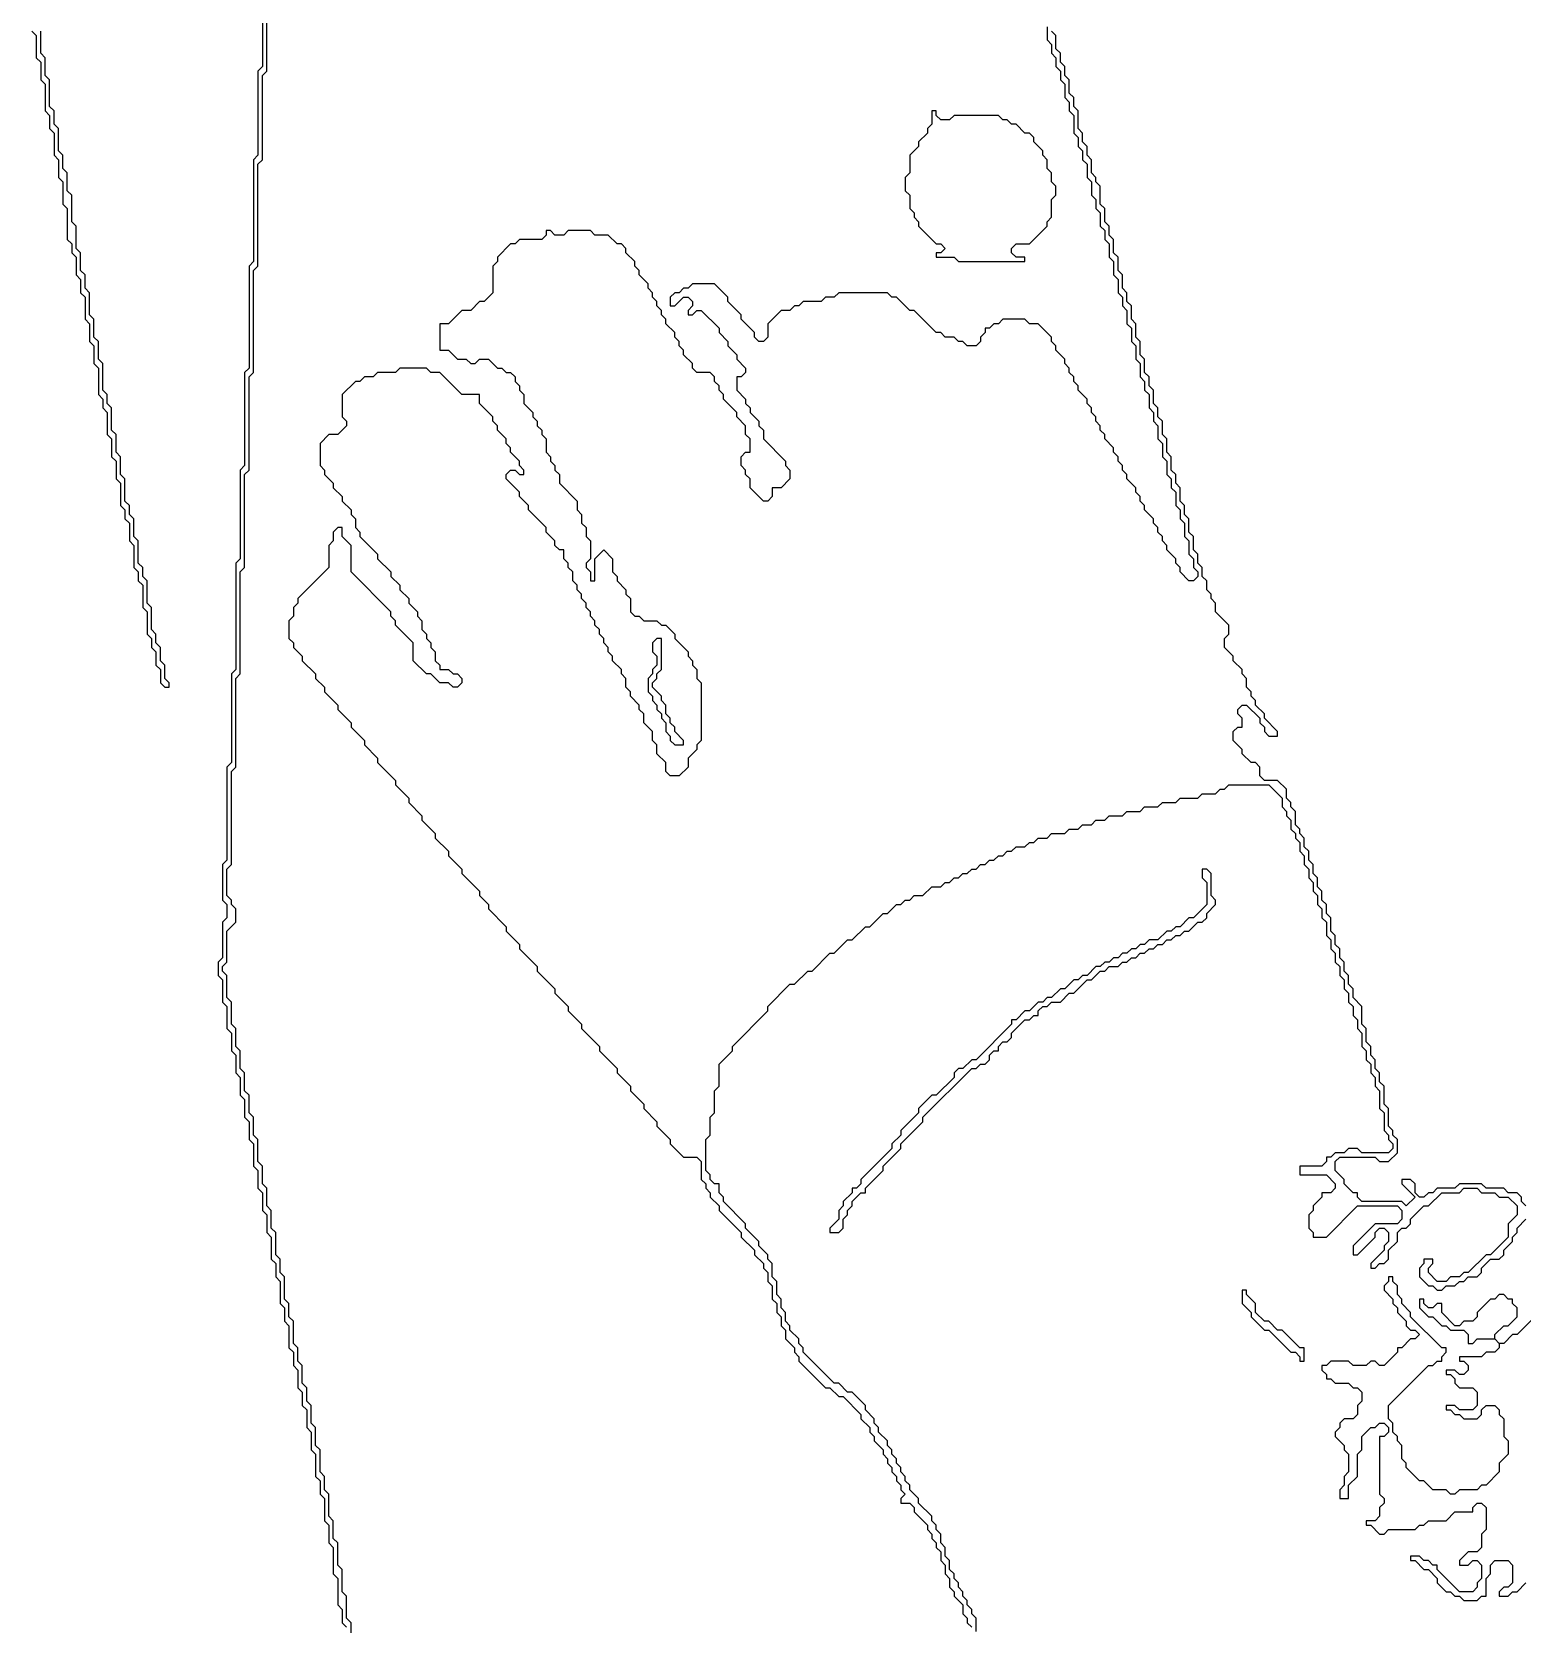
# Model space of a CAD drawing. Header units: metres. Extents: x 0 to 100, y 0 to 141.
# Drawn here: x 56.68 to 65.08, y 33.74 to 42.72 of the extents above; entities that cross this region are included whole.
import ezdxf

# ---------------------------------------------------------------- set-up
doc = ezdxf.new("R2010")
doc.units = ezdxf.units.M

msp = doc.modelspace()

# ---------------------------------------------------------------- linework, layer by layer
for points in [[(57.975, 43.075), (57.975, 42.525), (57.95, 42.5), (57.95, 42.025), (57.925, 42), (57.925, 41.425), (57.9, 41.4), (57.9, 40.825), (57.875, 40.8), (57.875, 40.275), (57.85, 40.25), (57.85, 39.75), (57.825, 39.725), (57.825, 39.125), (57.8, 39.1), (57.8, 38.6), (57.775, 38.575), (57.775, 38.05), (57.75, 38.025), (57.75, 37.825), (57.775, 37.8), (57.775, 37.725), (57.75, 37.7), (57.75, 37.5), (57.725, 37.475), (57.725, 37.4), (57.75, 37.375), (57.75, 37.25), (57.775, 37.225), (57.775, 37.1), (57.8, 37.075), (57.8, 36.975), (57.825, 36.95), (57.825, 36.85), (57.85, 36.825), (57.85, 36.725), (57.875, 36.7), (57.875, 36.6), (57.9, 36.575), (57.9, 36.475), (57.925, 36.45), (57.925, 36.325), (57.95, 36.3), (57.95, 36.2), (57.975, 36.175), (57.975, 36.075), (58, 36.05), (58, 35.95), (58.025, 35.925), (58.025, 35.8), (58.05, 35.775), (58.05, 35.7), (58.075, 35.675), (58.075, 35.55), (58.1, 35.525), (58.1, 35.45), (58.125, 35.425), (58.125, 35.3), (58.15, 35.275), (58.15, 35.2), (58.175, 35.175), (58.175, 35.075), (58.2, 35.05), (58.2, 34.975), (58.225, 34.95), (58.225, 34.85), (58.25, 34.825), (58.25, 34.725), (58.275, 34.7), (58.275, 34.575), (58.3, 34.55), (58.3, 34.475), (58.325, 34.45), (58.325, 34.325), (58.35, 34.3), (58.35, 34.2), (58.375, 34.175), (58.375, 34.025), (58.4, 34), (58.4, 33.85), (58.425, 33.825), (58.425, 33.75), (58.45, 33.725)], [(58.475, 33.65), (58.475, 33.75), (58.45, 33.775), (58.45, 33.9), (58.425, 33.925), (58.425, 34.05), (58.4, 34.075), (58.4, 34.2), (58.375, 34.225), (58.375, 34.325), (58.35, 34.35), (58.35, 34.475), (58.325, 34.5), (58.325, 34.575), (58.3, 34.6), (58.3, 34.725), (58.275, 34.75), (58.275, 34.85), (58.25, 34.875), (58.25, 34.975), (58.225, 35), (58.225, 35.075), (58.2, 35.1), (58.2, 35.2), (58.175, 35.225), (58.175, 35.3), (58.15, 35.325), (58.15, 35.45), (58.125, 35.475), (58.125, 35.55), (58.1, 35.575), (58.1, 35.7), (58.075, 35.725), (58.075, 35.8), (58.05, 35.825), (58.05, 35.95), (58.025, 35.975), (58.025, 36.075), (58, 36.1), (58, 36.2), (57.975, 36.225), (57.975, 36.325), (57.95, 36.35), (57.95, 36.475), (57.925, 36.5), (57.925, 36.6), (57.9, 36.625), (57.9, 36.725), (57.875, 36.75), (57.875, 36.85), (57.85, 36.875), (57.85, 36.975), (57.825, 37), (57.825, 37.1), (57.8, 37.125), (57.8, 37.25), (57.775, 37.275), (57.775, 37.4), (57.75, 37.425), (57.75, 37.45), (57.775, 37.475), (57.775, 37.65), (57.825, 37.7), (57.825, 37.775), (57.8, 37.8), (57.8, 37.825), (57.775, 37.85), (57.775, 38), (57.8, 38.025), (57.8, 38.55), (57.825, 38.575), (57.825, 39.075), (57.85, 39.1), (57.85, 39.675), (57.875, 39.7), (57.875, 40.225), (57.9, 40.25), (57.9, 40.775), (57.925, 40.8), (57.925, 41.375), (57.95, 41.4), (57.95, 41.975), (57.975, 42), (57.975, 42.475), (58, 42.5), (58, 43.05)], [(62.4, 42.75), (62.4, 42.675), (62.425, 42.65), (62.425, 42.6), (62.45, 42.575), (62.45, 42.525), (62.475, 42.5), (62.475, 42.45), (62.5, 42.425), (62.5, 42.35), (62.525, 42.325), (62.525, 42.275), (62.55, 42.25), (62.55, 42.15), (62.575, 42.125), (62.575, 42.075), (62.6, 42.05), (62.6, 42), (62.625, 41.975), (62.625, 41.9), (62.65, 41.875), (62.65, 41.8), (62.675, 41.775), (62.675, 41.725), (62.7, 41.7), (62.7, 41.625), (62.725, 41.6), (62.725, 41.55), (62.75, 41.525), (62.75, 41.45), (62.775, 41.425), (62.775, 41.35), (62.8, 41.325), (62.8, 41.25), (62.825, 41.225), (62.825, 41.175), (62.85, 41.15), (62.85, 41.075), (62.875, 41.05), (62.875, 40.975), (62.9, 40.95), (62.9, 40.875), (62.925, 40.85), (62.925, 40.775), (62.95, 40.75), (62.95, 40.7), (62.975, 40.675), (62.975, 40.6), (63, 40.575), (63, 40.525), (63.025, 40.5), (63.025, 40.425), (63.05, 40.4), (63.05, 40.325), (63.075, 40.3), (63.075, 40.225), (63.1, 40.2), (63.1, 40.15), (63.125, 40.125), (63.125, 40.05), (63.15, 40.025), (63.15, 39.975), (63.175, 39.95), (63.175, 39.875), (63.2, 39.85), (63.2, 39.775), (63.225, 39.75), (63.225, 39.7), (63.25, 39.675), (63.25, 39.65), (63.225, 39.625), (63.2, 39.625), (63.15, 39.675), (63.15, 39.7), (63.125, 39.725), (63.125, 39.75), (63.075, 39.8), (63.075, 39.825), (63.05, 39.85), (63.05, 39.875), (63.025, 39.9), (63.025, 39.925), (63, 39.95), (63, 39.975), (62.95, 40.025), (62.95, 40.05), (62.925, 40.075), (62.925, 40.1), (62.9, 40.125), (62.9, 40.15), (62.85, 40.2), (62.85, 40.225), (62.825, 40.25), (62.825, 40.275), (62.8, 40.3), (62.8, 40.325), (62.775, 40.35), (62.775, 40.375), (62.725, 40.425), (62.725, 40.45), (62.7, 40.475), (62.7, 40.5), (62.675, 40.525), (62.675, 40.55), (62.65, 40.575), (62.65, 40.6), (62.625, 40.625), (62.625, 40.65), (62.575, 40.7), (62.575, 40.725), (62.55, 40.75), (62.55, 40.775), (62.525, 40.8), (62.525, 40.825), (62.5, 40.85), (62.5, 40.875), (62.45, 40.925), (62.45, 40.95), (62.425, 40.975), (62.425, 41), (62.35, 41.075), (62.3, 41.075), (62.275, 41.1), (62.15, 41.1), (62.125, 41.075), (62.1, 41.075), (62.075, 41.05), (62.05, 41.05), (62.05, 41.025), (62.025, 41), (62.025, 40.975), (62, 40.95), (61.95, 40.95), (61.925, 40.975), (61.9, 40.975), (61.875, 41), (61.825, 41), (61.8, 41.025), (61.775, 41.025), (61.65, 41.15), (61.625, 41.15), (61.55, 41.225), (61.525, 41.225), (61.5, 41.25), (61.225, 41.25), (61.2, 41.225), (61.15, 41.225), (61.125, 41.2), (61.025, 41.2), (61, 41.175), (60.975, 41.175), (60.95, 41.15), (60.9, 41.15), (60.825, 41.075), (60.825, 41), (60.8, 40.975), (60.775, 40.975), (60.75, 41), (60.75, 41.025), (60.675, 41.1), (60.675, 41.125), (60.6, 41.2), (60.6, 41.225), (60.525, 41.3), (60.4, 41.3), (60.375, 41.275), (60.35, 41.275), (60.325, 41.25), (60.3, 41.25), (60.275, 41.225), (60.275, 41.175), (60.3, 41.175), (60.35, 41.225), (60.375, 41.225), (60.4, 41.2), (60.4, 41.175), (60.375, 41.15), (60.375, 41.125), (60.4, 41.125), (60.425, 41.15), (60.45, 41.15), (60.55, 41.05), (60.55, 41.025), (60.6, 40.975), (60.6, 40.95), (60.65, 40.9), (60.65, 40.875), (60.7, 40.825), (60.7, 40.8), (60.675, 40.775), (60.65, 40.775), (60.65, 40.7), (60.7, 40.65), (60.7, 40.625), (60.725, 40.6), (60.725, 40.575), (60.775, 40.525), (60.775, 40.5), (60.8, 40.475), (60.8, 40.425), (60.925, 40.3), (60.925, 40.275), (60.95, 40.25), (60.95, 40.2), (60.9, 40.15), (60.85, 40.15), (60.85, 40.1), (60.825, 40.075), (60.8, 40.075), (60.725, 40.15), (60.725, 40.2), (60.7, 40.225), (60.7, 40.25), (60.675, 40.275), (60.675, 40.325), (60.7, 40.35), (60.725, 40.35), (60.725, 40.425), (60.7, 40.45), (60.7, 40.5), (60.65, 40.55), (60.65, 40.575), (60.575, 40.65), (60.575, 40.675), (60.55, 40.7), (60.55, 40.725), (60.525, 40.75), (60.525, 40.775), (60.5, 40.8), (60.425, 40.8), (60.4, 40.825), (60.4, 40.85), (60.35, 40.9), (60.35, 40.925), (60.325, 40.95), (60.325, 40.975), (60.3, 41), (60.3, 41.025), (60.25, 41.075), (60.25, 41.1), (60.225, 41.125), (60.225, 41.15), (60.2, 41.175), (60.2, 41.2), (60.175, 41.225), (60.175, 41.25), (60.15, 41.275), (60.15, 41.3), (60.1, 41.35), (60.1, 41.375), (60.075, 41.4), (60.075, 41.425), (60.025, 41.475), (60.025, 41.5), (60, 41.525), (59.975, 41.525), (59.925, 41.575), (59.85, 41.575), (59.825, 41.6), (59.7, 41.6), (59.675, 41.575), (59.625, 41.575), (59.6, 41.6), (59.575, 41.6), (59.575, 41.575), (59.55, 41.55), (59.425, 41.55), (59.4, 41.525), (59.375, 41.525), (59.3, 41.45), (59.3, 41.425), (59.275, 41.4), (59.275, 41.25), (59.225, 41.2), (59.2, 41.2), (59.15, 41.15), (59.1, 41.15), (59.025, 41.075), (58.975, 41.075), (58.975, 40.925), (59.025, 40.925), (59.075, 40.875), (59.125, 40.875), (59.15, 40.85), (59.175, 40.85), (59.2, 40.875), (59.25, 40.875), (59.3, 40.825), (59.325, 40.825), (59.35, 40.8), (59.375, 40.8), (59.4, 40.775), (59.4, 40.75), (59.425, 40.725), (59.425, 40.7), (59.45, 40.675), (59.45, 40.625), (59.5, 40.575), (59.5, 40.55), (59.525, 40.525), (59.525, 40.5), (59.55, 40.475), (59.55, 40.45), (59.575, 40.425), (59.575, 40.35), (59.6, 40.325), (59.6, 40.3), (59.625, 40.275), (59.625, 40.25), (59.65, 40.225), (59.65, 40.175), (59.75, 40.075), (59.75, 40.025), (59.775, 40), (59.775, 39.95), (59.8, 39.925), (59.8, 39.875), (59.825, 39.85), (59.825, 39.75), (59.8, 39.725), (59.8, 39.7), (59.825, 39.675), (59.825, 39.625), (59.85, 39.625), (59.85, 39.75), (59.9, 39.8), (59.95, 39.75), (59.95, 39.675), (59.975, 39.65), (59.975, 39.625), (60.025, 39.575), (60.025, 39.55), (60.05, 39.525), (60.05, 39.45), (60.075, 39.425), (60.1, 39.425), (60.125, 39.4), (60.2, 39.4), (60.225, 39.375), (60.25, 39.375), (60.3, 39.325), (60.3, 39.3), (60.375, 39.225), (60.375, 39.2), (60.4, 39.175), (60.4, 39.15), (60.425, 39.125), (60.425, 39.075), (60.45, 39.05), (60.45, 38.725), (60.425, 38.7), (60.425, 38.675), (60.375, 38.625), (60.375, 38.575), (60.325, 38.525), (60.275, 38.525), (60.25, 38.55), (60.25, 38.6), (60.2, 38.65), (60.2, 38.7), (60.175, 38.725), (60.175, 38.775), (60.125, 38.825), (60.125, 38.875), (60.1, 38.9), (60.1, 38.925), (60.05, 38.975), (60.05, 39), (60.025, 39.025), (60.025, 39.075), (60, 39.1), (60, 39.125), (59.95, 39.175), (59.95, 39.2), (59.925, 39.225), (59.925, 39.25), (59.9, 39.275), (59.9, 39.3), (59.875, 39.325), (59.875, 39.35), (59.85, 39.375), (59.85, 39.4), (59.825, 39.425), (59.825, 39.45), (59.8, 39.475), (59.8, 39.5), (59.775, 39.525), (59.775, 39.55), (59.75, 39.575), (59.75, 39.6), (59.725, 39.625), (59.725, 39.675), (59.7, 39.7), (59.7, 39.725), (59.675, 39.75), (59.675, 39.8), (59.65, 39.8), (59.625, 39.825), (59.625, 39.85), (59.575, 39.9), (59.575, 39.925), (59.475, 40.025), (59.475, 40.05), (59.425, 40.1), (59.425, 40.125), (59.35, 40.2), (59.35, 40.225), (59.375, 40.25), (59.4, 40.25), (59.425, 40.225), (59.45, 40.225), (59.45, 40.25), (59.425, 40.275), (59.425, 40.3), (59.375, 40.35), (59.375, 40.375), (59.35, 40.4), (59.35, 40.425), (59.3, 40.475), (59.3, 40.5), (59.275, 40.525), (59.275, 40.55), (59.2, 40.625), (59.2, 40.675), (59.1, 40.675), (58.975, 40.8), (58.925, 40.8), (58.9, 40.825), (58.75, 40.825), (58.725, 40.8), (58.625, 40.8), (58.6, 40.775), (58.55, 40.775), (58.525, 40.75), (58.5, 40.75), (58.425, 40.675), (58.425, 40.55), (58.45, 40.525), (58.45, 40.5), (58.4, 40.45), (58.35, 40.45), (58.3, 40.4), (58.3, 40.275), (58.325, 40.25), (58.325, 40.225), (58.375, 40.175), (58.375, 40.15), (58.425, 40.1), (58.425, 40.075), (58.475, 40.025), (58.475, 40), (58.5, 39.975), (58.5, 39.925), (58.525, 39.9), (58.525, 39.875), (58.625, 39.775), (58.625, 39.75), (58.7, 39.675), (58.7, 39.65), (58.75, 39.6), (58.75, 39.575), (58.8, 39.525), (58.8, 39.5), (58.85, 39.45), (58.85, 39.425), (58.875, 39.4), (58.875, 39.35), (58.9, 39.325), (58.9, 39.3), (58.925, 39.275), (58.925, 39.25), (58.95, 39.225), (58.95, 39.175), (58.975, 39.15), (58.975, 39.125), (59.025, 39.125), (59.05, 39.1), (59.075, 39.1), (59.1, 39.075), (59.1, 39.05), (59.075, 39.025), (59.05, 39.025), (59.025, 39.05), (58.975, 39.05), (58.925, 39.1), (58.9, 39.1), (58.825, 39.175), (58.825, 39.275), (58.725, 39.375), (58.725, 39.4), (58.7, 39.425), (58.7, 39.45), (58.475, 39.675), (58.475, 39.825), (58.425, 39.875), (58.425, 39.925), (58.4, 39.925), (58.375, 39.9), (58.375, 39.85), (58.35, 39.825), (58.35, 39.7), (58.175, 39.525), (58.175, 39.5), (58.15, 39.475), (58.15, 39.425), (58.125, 39.4), (58.125, 39.3), (58.15, 39.275), (58.15, 39.25), (58.2, 39.2), (58.2, 39.175), (58.275, 39.1), (58.275, 39.075), (58.325, 39.025), (58.325, 39), (58.4, 38.925), (58.4, 38.9), (58.475, 38.825), (58.475, 38.8), (58.55, 38.725), (58.55, 38.7), (58.625, 38.625), (58.625, 38.6), (58.725, 38.5), (58.725, 38.475), (58.8, 38.4), (58.8, 38.375), (58.875, 38.3), (58.875, 38.275), (58.95, 38.2), (58.95, 38.175), (59.025, 38.1), (59.025, 38.075), (59.1, 38), (59.1, 37.975), (59.2, 37.875), (59.2, 37.85), (59.25, 37.8), (59.25, 37.775), (59.35, 37.675), (59.35, 37.65), (59.425, 37.575), (59.425, 37.55), (59.525, 37.45), (59.525, 37.425), (59.625, 37.325), (59.625, 37.3), (59.7, 37.225), (59.7, 37.2), (59.775, 37.125), (59.775, 37.1), (59.875, 37), (59.875, 36.975), (59.975, 36.875), (59.975, 36.85), (60.05, 36.775), (60.05, 36.75), (60.125, 36.675), (60.125, 36.65), (60.2, 36.575), (60.2, 36.55), (60.275, 36.475), (60.275, 36.45), (60.35, 36.375), (60.425, 36.375), (60.45, 36.35), (60.45, 36.25), (60.475, 36.225), (60.475, 36.2), (60.5, 36.175), (60.5, 36.15), (60.55, 36.1), (60.55, 36.075), (60.675, 35.95), (60.675, 35.925), (60.75, 35.85), (60.75, 35.825), (60.8, 35.775), (60.8, 35.75), (60.825, 35.725), (60.825, 35.675), (60.85, 35.65), (60.85, 35.575), (60.875, 35.55), (60.875, 35.5), (60.9, 35.475), (60.9, 35.425), (60.925, 35.4), (60.925, 35.35), (60.975, 35.3), (60.975, 35.275), (61, 35.25), (61, 35.225), (61.15, 35.075), (61.175, 35.075), (61.225, 35.025), (61.25, 35.025), (61.35, 34.925), (61.35, 34.9), (61.4, 34.85), (61.4, 34.825), (61.425, 34.8), (61.425, 34.775), (61.475, 34.725), (61.475, 34.7), (61.5, 34.675), (61.5, 34.65), (61.525, 34.625), (61.525, 34.6), (61.55, 34.575), (61.55, 34.55), (61.575, 34.525), (61.575, 34.5), (61.6, 34.475), (61.575, 34.45), (61.575, 34.425), (61.625, 34.425), (61.65, 34.4), (61.65, 34.375), (61.725, 34.3), (61.725, 34.275), (61.75, 34.25), (61.75, 34.225), (61.775, 34.2), (61.775, 34.175), (61.8, 34.15), (61.8, 34.1), (61.825, 34.075), (61.825, 34.025), (61.85, 34), (61.85, 33.95), (61.875, 33.925), (61.875, 33.9), (61.925, 33.85), (61.925, 33.8), (61.95, 33.775), (61.95, 33.75), (61.975, 33.725)], [(56.675, 42.725), (56.7, 42.7), (56.7, 42.575), (56.725, 42.55), (56.725, 42.45), (56.75, 42.425), (56.75, 42.275), (56.775, 42.25), (56.775, 42.175), (56.8, 42.15), (56.8, 42.025), (56.825, 42), (56.825, 41.9), (56.85, 41.875), (56.85, 41.75), (56.875, 41.725), (56.875, 41.55), (56.9, 41.525), (56.9, 41.475), (56.925, 41.45), (56.925, 41.35), (56.95, 41.325), (56.95, 41.25), (56.975, 41.225), (56.975, 41.1), (57, 41.075), (57, 40.975), (57.025, 40.95), (57.025, 40.85), (57.05, 40.825), (57.05, 40.675), (57.075, 40.65), (57.075, 40.6), (57.1, 40.575), (57.1, 40.45), (57.125, 40.425), (57.125, 40.325), (57.15, 40.3), (57.15, 40.2), (57.175, 40.175), (57.175, 40.05), (57.2, 40.025), (57.2, 39.975), (57.225, 39.95), (57.225, 39.85), (57.25, 39.825), (57.25, 39.7), (57.275, 39.675), (57.275, 39.625), (57.3, 39.6), (57.3, 39.475), (57.325, 39.45), (57.325, 39.325), (57.35, 39.3), (57.35, 39.25), (57.375, 39.225), (57.375, 39.15), (57.4, 39.125), (57.4, 39.05), (57.425, 39.025), (57.45, 39.025), (57.45, 39.05), (57.425, 39.075), (57.425, 39.15), (57.4, 39.175), (57.4, 39.25), (57.375, 39.275), (57.375, 39.325), (57.35, 39.35), (57.35, 39.475), (57.325, 39.5), (57.325, 39.625), (57.3, 39.65), (57.3, 39.7), (57.275, 39.725), (57.275, 39.85), (57.25, 39.875), (57.25, 39.975), (57.225, 40), (57.225, 40.05), (57.2, 40.075), (57.2, 40.2), (57.175, 40.225), (57.175, 40.325), (57.15, 40.35), (57.15, 40.45), (57.125, 40.475), (57.125, 40.6), (57.1, 40.625), (57.1, 40.675), (57.075, 40.7), (57.075, 40.85), (57.05, 40.875), (57.05, 40.975), (57.025, 41), (57.025, 41.1), (57, 41.125), (57, 41.25), (56.975, 41.275), (56.975, 41.35), (56.95, 41.375), (56.95, 41.475), (56.925, 41.5), (56.925, 41.625), (56.9, 41.65), (56.9, 41.8), (56.875, 41.825), (56.875, 41.925), (56.85, 41.95), (56.85, 42.025), (56.825, 42.05), (56.825, 42.175), (56.8, 42.2), (56.8, 42.275), (56.775, 42.3), (56.775, 42.45), (56.75, 42.475), (56.75, 42.575), (56.725, 42.6), (56.725, 42.725)], [(65.1, 36.1), (65.075, 36.125), (65.075, 36.15), (65.05, 36.175), (65, 36.175), (64.975, 36.2), (64.875, 36.2), (64.85, 36.225), (64.725, 36.225), (64.7, 36.2), (64.6, 36.2), (64.575, 36.175), (64.55, 36.175), (64.525, 36.15), (64.5, 36.15), (64.475, 36.175), (64.475, 36.225), (64.45, 36.25), (64.4, 36.25), (64.4, 36.225), (64.475, 36.15), (64.425, 36.1), (64.4, 36.125), (64.175, 36.125), (64.15, 36.15), (64.15, 36.175), (64.125, 36.175), (64.075, 36.225), (64.075, 36.25), (64.025, 36.3), (64.025, 36.35), (64.05, 36.375), (64.25, 36.375), (64.275, 36.35), (64.325, 36.35), (64.375, 36.4), (64.375, 36.475), (64.35, 36.5), (64.35, 36.525), (64.325, 36.55), (64.325, 36.65), (64.3, 36.675), (64.3, 36.775), (64.275, 36.8), (64.275, 36.85), (64.25, 36.875), (64.25, 36.925), (64.225, 36.95), (64.225, 37), (64.2, 37.025), (64.2, 37.1), (64.175, 37.125), (64.175, 37.225), (64.125, 37.275), (64.125, 37.325), (64.1, 37.35), (64.1, 37.4), (64.075, 37.425), (64.075, 37.475), (64.05, 37.5), (64.05, 37.55), (64.025, 37.575), (64.025, 37.625), (64, 37.65), (64, 37.725), (63.975, 37.75), (63.975, 37.8), (63.95, 37.825), (63.95, 37.875), (63.925, 37.9), (63.925, 37.95), (63.9, 37.975), (63.9, 38.025), (63.875, 38.05), (63.875, 38.1), (63.85, 38.125), (63.85, 38.175), (63.825, 38.2), (63.825, 38.225), (63.8, 38.25), (63.8, 38.325), (63.775, 38.35), (63.775, 38.375), (63.75, 38.4), (63.75, 38.45), (63.7, 38.5), (63.625, 38.5), (63.6, 38.525), (63.6, 38.575), (63.575, 38.6), (63.55, 38.6), (63.5, 38.65), (63.5, 38.675), (63.45, 38.725), (63.45, 38.775), (63.475, 38.8), (63.5, 38.8), (63.5, 38.85), (63.475, 38.875), (63.475, 38.9), (63.5, 38.925), (63.525, 38.925), (63.6, 38.85), (63.6, 38.825), (63.625, 38.8), (63.625, 38.775), (63.65, 38.75), (63.7, 38.75), (63.7, 38.775), (63.625, 38.85), (63.625, 38.875), (63.575, 38.925), (63.575, 38.95), (63.55, 38.975), (63.55, 39), (63.525, 39.025), (63.525, 39.075), (63.5, 39.1), (63.5, 39.125), (63.45, 39.175), (63.45, 39.2), (63.4, 39.25), (63.4, 39.3), (63.425, 39.325), (63.425, 39.375), (63.35, 39.45), (63.35, 39.5), (63.325, 39.525), (63.325, 39.55), (63.3, 39.575), (63.3, 39.625), (63.275, 39.65), (63.275, 39.7), (63.25, 39.725), (63.25, 39.775), (63.225, 39.8), (63.225, 39.875), (63.2, 39.9), (63.2, 39.975), (63.175, 40), (63.175, 40.05), (63.15, 40.075), (63.15, 40.15), (63.125, 40.175), (63.125, 40.225), (63.1, 40.25), (63.1, 40.325), (63.075, 40.35), (63.075, 40.425), (63.05, 40.45), (63.05, 40.525), (63.025, 40.55), (63.025, 40.6), (63, 40.625), (63, 40.7), (62.975, 40.725), (62.975, 40.775), (62.95, 40.8), (62.95, 40.875), (62.925, 40.9), (62.925, 40.975), (62.9, 41), (62.9, 41.075), (62.875, 41.1), (62.875, 41.175), (62.85, 41.2), (62.85, 41.25), (62.825, 41.275), (62.825, 41.35), (62.8, 41.375), (62.8, 41.45), (62.775, 41.475), (62.775, 41.55), (62.75, 41.575), (62.75, 41.625), (62.725, 41.65), (62.725, 41.725), (62.7, 41.75), (62.7, 41.85), (62.675, 41.875), (62.675, 41.9), (62.65, 41.925), (62.65, 42), (62.625, 42.025), (62.625, 42.075), (62.6, 42.1), (62.6, 42.15), (62.575, 42.175), (62.575, 42.275), (62.55, 42.3), (62.55, 42.35), (62.525, 42.375), (62.525, 42.45), (62.5, 42.475), (62.5, 42.525), (62.475, 42.55), (62.475, 42.6), (62.45, 42.625), (62.45, 42.7), (62.425, 42.725)], [(62, 33.7), (62, 33.775), (61.975, 33.8), (61.975, 33.825), (61.95, 33.85), (61.95, 33.875), (61.925, 33.9), (61.925, 33.925), (61.9, 33.95), (61.9, 33.975), (61.875, 34), (61.875, 34.025), (61.85, 34.05), (61.85, 34.1), (61.825, 34.125), (61.825, 34.175), (61.8, 34.2), (61.8, 34.25), (61.775, 34.275), (61.775, 34.3), (61.75, 34.325), (61.75, 34.35), (61.675, 34.425), (61.675, 34.45), (61.625, 34.5), (61.625, 34.525), (61.6, 34.55), (61.6, 34.575), (61.575, 34.6), (61.575, 34.625), (61.55, 34.65), (61.55, 34.675), (61.525, 34.7), (61.525, 34.725), (61.5, 34.75), (61.5, 34.775), (61.45, 34.825), (61.45, 34.85), (61.425, 34.875), (61.425, 34.9), (61.375, 34.95), (61.375, 34.975), (61.3, 35.05), (61.275, 35.05), (61.225, 35.1), (61.2, 35.1), (61.025, 35.275), (61.025, 35.3), (61, 35.325), (61, 35.35), (60.95, 35.4), (60.95, 35.425), (60.925, 35.45), (60.925, 35.5), (60.9, 35.525), (60.9, 35.575), (60.875, 35.6), (60.875, 35.675), (60.85, 35.7), (60.85, 35.775), (60.825, 35.8), (60.825, 35.825), (60.775, 35.875), (60.775, 35.9), (60.7, 35.975), (60.7, 36), (60.575, 36.125), (60.575, 36.15), (60.55, 36.175), (60.55, 36.225), (60.525, 36.225), (60.5, 36.25), (60.5, 36.275), (60.475, 36.3), (60.475, 36.475), (60.5, 36.5), (60.5, 36.6), (60.525, 36.625), (60.525, 36.75), (60.55, 36.775), (60.55, 36.9), (60.625, 36.975), (60.625, 37), (60.825, 37.2), (60.825, 37.225), (60.95, 37.35), (60.975, 37.35), (61.05, 37.425), (61.075, 37.425), (61.175, 37.525), (61.2, 37.525), (61.275, 37.6), (61.3, 37.6), (61.375, 37.675), (61.4, 37.675), (61.475, 37.75), (61.5, 37.75), (61.55, 37.8), (61.575, 37.8), (61.6, 37.825), (61.625, 37.825), (61.65, 37.85), (61.7, 37.85), (61.75, 37.9), (61.8, 37.9), (61.825, 37.925), (61.85, 37.925), (61.875, 37.95), (61.9, 37.95), (61.925, 37.975), (61.95, 37.975), (61.975, 38), (62, 38), (62.025, 38.025), (62.05, 38.025), (62.075, 38.05), (62.1, 38.05), (62.125, 38.075), (62.15, 38.075), (62.175, 38.1), (62.2, 38.1), (62.225, 38.125), (62.275, 38.125), (62.3, 38.15), (62.325, 38.15), (62.35, 38.175), (62.4, 38.175), (62.425, 38.2), (62.5, 38.2), (62.525, 38.225), (62.575, 38.225), (62.6, 38.25), (62.65, 38.25), (62.675, 38.275), (62.725, 38.275), (62.75, 38.3), (62.825, 38.3), (62.85, 38.325), (62.925, 38.325), (62.95, 38.35), (63.025, 38.35), (63.05, 38.375), (63.125, 38.375), (63.15, 38.4), (63.25, 38.4), (63.275, 38.425), (63.35, 38.425), (63.375, 38.45), (63.4, 38.45), (63.425, 38.475), (63.65, 38.475), (63.725, 38.4), (63.725, 38.35), (63.75, 38.325), (63.75, 38.3), (63.775, 38.275), (63.775, 38.225), (63.8, 38.2), (63.8, 38.175), (63.825, 38.15), (63.825, 38.1), (63.85, 38.075), (63.85, 38.025), (63.875, 38), (63.875, 37.95), (63.9, 37.925), (63.9, 37.875), (63.925, 37.85), (63.925, 37.8), (63.95, 37.775), (63.95, 37.725), (63.975, 37.7), (63.975, 37.625), (64, 37.6), (64, 37.55), (64.025, 37.525), (64.025, 37.475), (64.05, 37.45), (64.05, 37.4), (64.075, 37.375), (64.075, 37.325), (64.1, 37.3), (64.1, 37.25), (64.125, 37.225), (64.125, 37.175), (64.15, 37.15), (64.15, 37.1), (64.175, 37.075), (64.175, 37), (64.2, 36.975), (64.2, 36.925), (64.225, 36.9), (64.225, 36.85), (64.25, 36.825), (64.25, 36.775), (64.275, 36.75), (64.275, 36.65), (64.3, 36.625), (64.3, 36.525), (64.325, 36.5), (64.325, 36.475), (64.35, 36.45), (64.35, 36.425), (64.325, 36.4), (64.175, 36.4), (64.15, 36.425), (64.1, 36.425), (64.075, 36.4), (64.025, 36.4), (64, 36.375), (63.975, 36.375), (63.975, 36.35), (63.95, 36.325), (63.825, 36.325), (63.825, 36.275), (63.975, 36.275), (64.025, 36.225), (64.025, 36.2), (64, 36.175), (63.95, 36.175), (63.95, 36.15), (63.9, 36.1), (63.9, 36.075), (63.875, 36.05), (63.875, 35.975), (63.9, 35.95), (63.9, 35.925), (63.975, 35.925), (64.15, 36.1), (64.375, 36.1), (64.4, 36.075), (64.4, 36.025), (64.375, 36), (64.25, 36), (64.125, 35.875), (64.125, 35.825), (64.15, 35.825), (64.25, 35.925), (64.25, 35.95), (64.275, 35.975), (64.3, 35.975), (64.325, 35.95), (64.325, 35.9), (64.3, 35.875), (64.3, 35.85), (64.225, 35.775), (64.225, 35.75), (64.25, 35.75), (64.275, 35.775), (64.3, 35.775), (64.325, 35.8), (64.325, 35.85), (64.375, 35.9), (64.375, 35.95), (64.4, 35.975), (64.425, 35.975), (64.45, 36), (64.45, 36.025), (64.525, 36.1), (64.55, 36.1), (64.625, 36.175), (64.725, 36.175), (64.75, 36.2), (64.825, 36.2), (64.85, 36.175), (64.925, 36.175), (64.95, 36.15), (65, 36.15), (65.05, 36.1), (65.05, 36.05), (65, 36), (65, 35.925), (64.9, 35.825), (64.875, 35.825), (64.775, 35.725), (64.75, 35.725), (64.725, 35.7), (64.675, 35.7), (64.65, 35.675), (64.6, 35.675), (64.55, 35.725), (64.55, 35.75), (64.575, 35.775), (64.575, 35.8), (64.525, 35.8), (64.525, 35.775), (64.5, 35.75), (64.5, 35.7), (64.55, 35.65), (64.575, 35.65), (64.6, 35.625), (64.625, 35.625), (64.65, 35.65), (64.7, 35.65), (64.725, 35.675), (64.75, 35.675), (64.775, 35.7), (64.825, 35.7), (64.85, 35.725), (64.85, 35.75), (64.9, 35.8), (64.95, 35.8), (64.975, 35.825), (64.975, 35.85), (65.025, 35.9), (65.025, 35.925), (65.05, 35.95), (65.05, 35.975), (65.1, 36.025)], [(65.15, 35.475), (65.05, 35.375), (65.025, 35.375), (64.975, 35.325), (64.95, 35.325), (64.925, 35.35), (64.925, 35.375), (64.975, 35.425), (65, 35.425), (65.05, 35.475), (65.05, 35.525), (65.025, 35.55), (65.025, 35.575), (65, 35.575), (64.975, 35.6), (64.95, 35.6), (64.925, 35.575), (64.9, 35.575), (64.825, 35.5), (64.825, 35.475), (64.8, 35.45), (64.75, 35.45), (64.725, 35.425), (64.7, 35.425), (64.625, 35.5), (64.625, 35.55), (64.6, 35.55), (64.575, 35.525), (64.55, 35.525), (64.525, 35.55), (64.525, 35.575), (64.5, 35.575), (64.5, 35.525), (64.55, 35.475), (64.575, 35.475), (64.625, 35.425), (64.65, 35.425), (64.675, 35.4), (64.75, 35.4), (64.775, 35.375), (64.775, 35.325), (64.8, 35.325), (64.825, 35.35), (64.925, 35.35), (64.95, 35.325), (64.95, 35.3), (64.925, 35.275), (64.875, 35.275), (64.85, 35.25), (64.725, 35.25), (64.725, 35.225), (64.75, 35.225), (64.775, 35.2), (64.775, 35.175), (64.75, 35.15), (64.725, 35.15), (64.7, 35.175), (64.65, 35.175), (64.65, 35.15), (64.675, 35.15), (64.7, 35.125), (64.7, 35.1), (64.725, 35.075), (64.8, 35.075), (64.825, 35.05), (64.825, 34.975), (64.8, 34.95), (64.725, 34.95), (64.7, 34.975), (64.65, 34.975), (64.65, 34.95), (64.675, 34.95), (64.7, 34.925), (64.725, 34.925), (64.75, 34.9), (64.825, 34.9), (64.85, 34.925), (64.85, 34.95), (64.875, 34.975), (64.925, 34.975), (64.95, 34.95), (64.95, 34.925), (64.975, 34.9), (64.975, 34.8), (65, 34.775), (65, 34.7), (64.95, 34.65), (64.95, 34.6), (64.875, 34.525), (64.85, 34.525), (64.825, 34.5), (64.725, 34.5), (64.7, 34.475), (64.675, 34.475), (64.65, 34.5), (64.575, 34.5), (64.525, 34.55), (64.5, 34.55), (64.425, 34.625), (64.425, 34.65), (64.4, 34.675), (64.4, 34.75), (64.375, 34.775), (64.375, 34.8), (64.35, 34.825), (64.35, 34.875), (64.325, 34.9), (64.325, 34.975), (64.55, 35.2), (64.575, 35.2), (64.6, 35.225), (64.625, 35.225), (64.625, 35.25), (64.65, 35.275), (64.65, 35.3), (64.625, 35.3), (64.45, 35.475), (64.45, 35.5), (64.4, 35.55), (64.4, 35.575), (64.375, 35.6), (64.375, 35.65), (64.35, 35.675), (64.35, 35.7), (64.325, 35.7), (64.325, 35.675), (64.3, 35.65), (64.3, 35.625), (64.35, 35.575), (64.35, 35.55), (64.375, 35.525), (64.375, 35.5), (64.425, 35.45), (64.425, 35.425), (64.45, 35.4), (64.475, 35.4), (64.5, 35.375), (64.475, 35.35), (64.45, 35.35), (64.4, 35.3), (64.375, 35.3), (64.375, 35.275), (64.3, 35.2), (64.275, 35.2), (64.25, 35.225), (64.225, 35.225), (64.2, 35.2), (64.125, 35.2), (64.1, 35.225), (64, 35.225), (63.975, 35.2), (63.95, 35.2), (63.95, 35.175), (63.975, 35.15), (63.975, 35.125), (64, 35.125), (64.025, 35.1), (64.1, 35.1), (64.125, 35.075), (64.15, 35.075), (64.175, 35.05), (64.175, 35), (64.15, 34.975), (64.15, 34.925), (64.125, 34.9), (64.075, 34.9), (64.05, 34.875), (64.05, 34.85), (64.025, 34.825), (64.025, 34.8), (64.075, 34.75), (64.075, 34.725), (64.1, 34.7), (64.1, 34.6), (64.075, 34.575), (64.075, 34.525), (64.05, 34.5), (64.05, 34.45), (64.1, 34.45), (64.1, 34.525), (64.15, 34.575), (64.15, 34.7), (64.175, 34.725), (64.175, 34.8), (64.225, 34.85), (64.25, 34.85), (64.275, 34.875), (64.3, 34.875), (64.325, 34.85), (64.325, 34.825), (64.3, 34.8), (64.275, 34.8), (64.275, 34.475), (64.3, 34.45), (64.3, 34.425), (64.275, 34.4), (64.275, 34.35), (64.25, 34.325), (64.2, 34.325), (64.2, 34.3), (64.225, 34.3), (64.275, 34.25), (64.3, 34.25), (64.325, 34.275), (64.475, 34.275), (64.5, 34.3), (64.525, 34.3), (64.55, 34.325), (64.65, 34.325), (64.7, 34.375), (64.8, 34.375), (64.8, 34.4), (64.825, 34.425), (64.85, 34.425), (64.875, 34.4), (64.875, 34.275), (64.85, 34.25), (64.85, 34.175), (64.825, 34.15), (64.775, 34.15), (64.725, 34.1), (64.725, 34.075), (64.775, 34.075), (64.8, 34.1), (64.825, 34.1), (64.85, 34.075), (64.85, 34), (64.825, 33.975), (64.825, 33.95), (64.8, 33.925), (64.725, 33.925), (64.6, 34.05), (64.6, 34.075), (64.575, 34.075), (64.55, 34.1), (64.525, 34.1), (64.5, 34.125), (64.45, 34.125), (64.45, 34.1), (64.475, 34.1), (64.525, 34.05), (64.55, 34.05), (64.6, 34), (64.6, 33.975), (64.65, 33.925), (64.675, 33.925), (64.7, 33.9), (64.725, 33.9), (64.75, 33.875), (64.825, 33.875), (64.85, 33.9), (64.875, 33.9), (64.875, 34), (64.9, 34.025), (64.9, 34.075), (64.925, 34.1), (65, 34.1), (65.025, 34.075), (65.025, 33.975), (65, 33.95), (64.975, 33.95), (64.95, 33.925), (64.95, 33.9), (65, 33.9), (65.025, 33.925), (65.05, 33.925), (65.1, 33.975)]]:
    msp.add_lwpolyline(points)
for points in [[(61.75, 42.275), (61.75, 42.2), (61.725, 42.175), (61.725, 42.15), (61.675, 42.1), (61.675, 42.075), (61.625, 42.025), (61.625, 41.925), (61.6, 41.9), (61.6, 41.825), (61.625, 41.8), (61.625, 41.725), (61.65, 41.7), (61.65, 41.675), (61.675, 41.65), (61.675, 41.625), (61.775, 41.525), (61.8, 41.525), (61.825, 41.5), (61.8, 41.475), (61.775, 41.475), (61.775, 41.45), (61.875, 41.45), (61.9, 41.425), (62.275, 41.425), (62.275, 41.45), (62.225, 41.45), (62.2, 41.475), (62.2, 41.5), (62.225, 41.525), (62.3, 41.525), (62.4, 41.625), (62.4, 41.65), (62.425, 41.675), (62.425, 41.775), (62.45, 41.8), (62.45, 41.85), (62.425, 41.875), (62.425, 41.925), (62.4, 41.95), (62.4, 42), (62.375, 42.025), (62.375, 42.05), (62.325, 42.1), (62.325, 42.125), (62.3, 42.15), (62.275, 42.15), (62.225, 42.2), (62.2, 42.2), (62.175, 42.225), (62.15, 42.225), (62.125, 42.25), (61.875, 42.25), (61.85, 42.225), (61.8, 42.225), (61.775, 42.25), (61.775, 42.275)], [(60.2, 39.3), (60.175, 39.275), (60.175, 39.225), (60.2, 39.2), (60.2, 39.15), (60.175, 39.125), (60.175, 39.1), (60.15, 39.075), (60.15, 39), (60.175, 38.975), (60.175, 38.95), (60.2, 38.925), (60.2, 38.9), (60.225, 38.875), (60.225, 38.85), (60.25, 38.825), (60.25, 38.775), (60.275, 38.75), (60.275, 38.725), (60.3, 38.7), (60.35, 38.7), (60.35, 38.725), (60.3, 38.775), (60.3, 38.8), (60.275, 38.825), (60.275, 38.85), (60.25, 38.875), (60.25, 38.925), (60.225, 38.95), (60.225, 38.975), (60.175, 39.025), (60.175, 39.05), (60.2, 39.075), (60.2, 39.1), (60.225, 39.125), (60.225, 39.3)], [(63.275, 38), (63.275, 37.95), (63.3, 37.925), (63.3, 37.8), (63.225, 37.725), (63.2, 37.725), (63.15, 37.675), (63.125, 37.675), (63.1, 37.65), (63.075, 37.65), (63.025, 37.6), (62.975, 37.6), (62.95, 37.575), (62.925, 37.575), (62.9, 37.55), (62.875, 37.55), (62.85, 37.525), (62.825, 37.525), (62.8, 37.5), (62.775, 37.5), (62.75, 37.475), (62.725, 37.475), (62.7, 37.45), (62.675, 37.45), (62.625, 37.4), (62.6, 37.4), (62.575, 37.375), (62.55, 37.375), (62.5, 37.325), (62.475, 37.325), (62.425, 37.275), (62.4, 37.275), (62.375, 37.25), (62.35, 37.25), (62.3, 37.2), (62.275, 37.2), (62.225, 37.15), (62.2, 37.15), (62.2, 37.125), (62, 36.925), (61.975, 36.925), (61.925, 36.875), (61.9, 36.875), (61.875, 36.85), (61.875, 36.825), (61.775, 36.725), (61.75, 36.725), (61.675, 36.65), (61.675, 36.625), (61.575, 36.525), (61.575, 36.5), (61.525, 36.45), (61.525, 36.425), (61.35, 36.25), (61.35, 36.225), (61.325, 36.2), (61.3, 36.2), (61.3, 36.175), (61.25, 36.125), (61.25, 36.1), (61.225, 36.075), (61.225, 36.025), (61.175, 35.975), (61.175, 35.95), (61.225, 35.95), (61.25, 35.975), (61.25, 36.025), (61.275, 36.05), (61.275, 36.075), (61.3, 36.1), (61.3, 36.125), (61.35, 36.175), (61.375, 36.175), (61.375, 36.2), (61.475, 36.3), (61.475, 36.325), (61.575, 36.425), (61.575, 36.45), (61.7, 36.575), (61.7, 36.6), (61.975, 36.875), (62, 36.875), (62.025, 36.9), (62.05, 36.9), (62.075, 36.925), (62.075, 36.95), (62.1, 36.975), (62.125, 36.975), (62.125, 37), (62.15, 37.025), (62.175, 37.025), (62.2, 37.05), (62.2, 37.075), (62.275, 37.15), (62.3, 37.15), (62.325, 37.175), (62.35, 37.175), (62.35, 37.2), (62.375, 37.225), (62.4, 37.225), (62.425, 37.25), (62.475, 37.25), (62.525, 37.3), (62.55, 37.3), (62.625, 37.375), (62.65, 37.375), (62.7, 37.425), (62.725, 37.425), (62.75, 37.45), (62.8, 37.45), (62.825, 37.475), (62.85, 37.475), (62.875, 37.5), (62.9, 37.5), (62.925, 37.525), (62.95, 37.525), (62.975, 37.55), (63, 37.55), (63.025, 37.575), (63.05, 37.575), (63.075, 37.6), (63.1, 37.6), (63.125, 37.625), (63.15, 37.625), (63.175, 37.65), (63.2, 37.65), (63.25, 37.7), (63.275, 37.7), (63.3, 37.725), (63.3, 37.75), (63.35, 37.8), (63.35, 37.825), (63.325, 37.85), (63.325, 37.975), (63.3, 38)], [(63.5, 35.625), (63.5, 35.55), (63.55, 35.5), (63.55, 35.475), (63.625, 35.4), (63.65, 35.4), (63.775, 35.275), (63.8, 35.275), (63.825, 35.25), (63.825, 35.225), (63.85, 35.225), (63.85, 35.3), (63.825, 35.3), (63.725, 35.4), (63.7, 35.4), (63.65, 35.45), (63.625, 35.45), (63.575, 35.5), (63.575, 35.55), (63.525, 35.6), (63.525, 35.625)]]:
    msp.add_lwpolyline(points, close=True)

doc.saveas('drawing.dxf')
